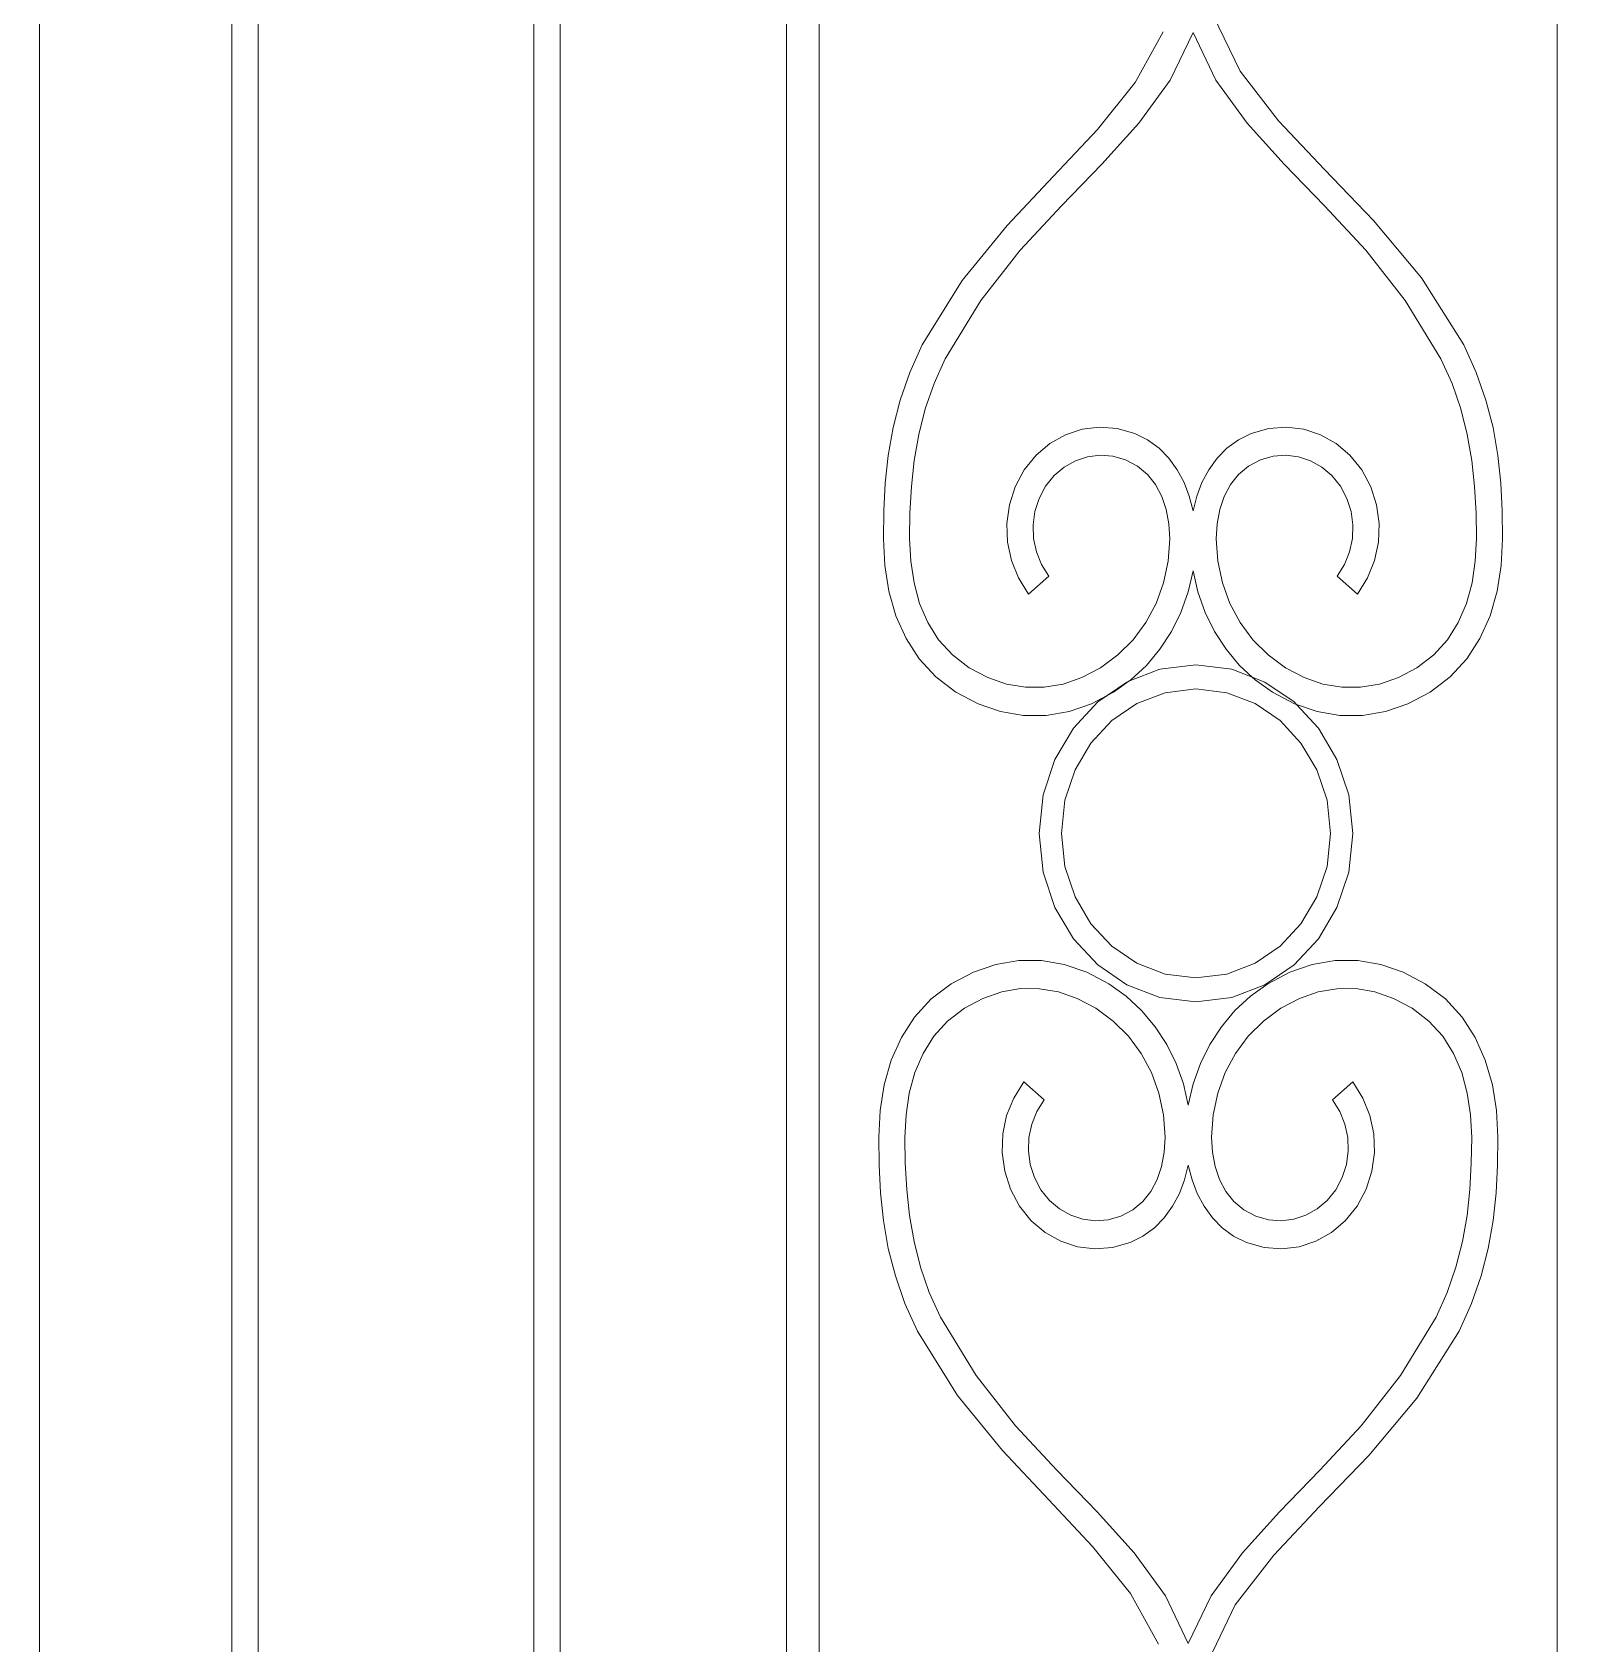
# Model space of a CAD drawing. Header units: millimetres. Extents: x 1832547 to 2001569, y -558009 to -417808.
# Drawn here: x 1917754.9 to 1918199, y -551646 to -551181.7 of the extents above; entities that cross this region are included whole.
import ezdxf

# ---------------------------------------------------------------- set-up
doc = ezdxf.new("R2010")
doc.units = ezdxf.units.MM
doc.header["$MEASUREMENT"] = 0
doc.layers.add('CA.manh 08', color=8, linetype='CONTINUOUS', lineweight=9)
doc.layers.add('CA_manh 08', color=8, linetype='CONTINUOUS', lineweight=9)
doc.layers.add('H', color=250, linetype='CONTINUOUS')

# ---------------------------------------------------------------- blocks, each defined once
blk = doc.blocks.new('EG535')
at = {"layer": 'CA_manh 08'}
for p, q in [((1947512.28, -527113.43), (1947512.28, -526601.15)), ((1947567.7, -526601.15), (1947567.7, -527113.43)), ((1947662.28, -527113.43), (1947662.28, -526601.15)), ((1947727.45, -526601.15), (1947727.45, -527113.43)), ((1947736.91, -527113.43), (1947736.91, -526601.15)), ((1947949.52, -526601.15), (1947949.52, -527113.43)), ((1947575.27, -527111.66), (1947575.27, -526601.77)), ((1947654.72, -526602.13), (1947654.72, -527118.32)), ((1947850.52, -526621.46), (1947858.11, -526637.25)), ((1947827.9, -526640.56), (1947835.96, -526625.94)), ((1947844.57, -526626.17), (1947837.95, -526639.88)), ((1947851.19, -526639.88), (1947844.57, -526626.17)), ((1947858.11, -526637.25), (1947869.16, -526651.6)), ((1947817.02, -526654.11), (1947827.9, -526640.56)), ((1947837.95, -526639.88), (1947828.96, -526652.28)), ((1947860.19, -526652.28), (1947851.19, -526639.88)), ((1947828.96, -526652.28), (1947818.3, -526664.09)), ((1947870.85, -526664.09), (1947860.19, -526652.28)), ((1947869.16, -526651.6), (1947882.41, -526665.58)), ((1947804.38, -526667.51), (1947817.02, -526654.11)), ((1947818.3, -526664.09), (1947806.68, -526676.04)), ((1947882.46, -526676.04), (1947870.85, -526664.09)), ((1947882.41, -526665.58), (1947896.57, -526680.28)), ((1947791.04, -526681.7), (1947804.38, -526667.51)), ((1947806.68, -526676.04), (1947794.82, -526688.88)), ((1947894.32, -526688.88), (1947882.46, -526676.04)), ((1947896.57, -526680.28), (1947910.38, -526696.78)), ((1947778.09, -526697.61), (1947791.04, -526681.7)), ((1947794.82, -526688.88), (1947783.42, -526703.33)), ((1947905.72, -526703.33), (1947894.32, -526688.88)), ((1947766.59, -526716.16), (1947778.09, -526697.61)), ((1947910.38, -526696.78), (1947922.56, -526716.16)), ((1947783.42, -526703.33), (1947773.2, -526720.12)), ((1947915.95, -526720.12), (1947905.72, -526703.33)), ((1947762.96, -526724.08), (1947766.59, -526716.16)), ((1947922.56, -526716.16), (1947926.18, -526724.08)), ((1947773.2, -526720.12), (1947769.96, -526727.24)), ((1947919.18, -526727.24), (1947915.95, -526720.12)), ((1947760.18, -526732.03), (1947762.96, -526724.08)), ((1947926.18, -526724.08), (1947928.96, -526732.03)), ((1947769.96, -526727.24), (1947767.46, -526734.53)), ((1947921.69, -526734.53), (1947919.18, -526727.24)), ((1947758.15, -526739.99), (1947760.18, -526732.03)), ((1947767.46, -526734.53), (1947765.59, -526741.95)), ((1947923.55, -526741.95), (1947921.69, -526734.53)), ((1947928.96, -526732.03), (1947931, -526739.99)), ((1947756.75, -526747.97), (1947758.15, -526739.99)), ((1947807.82, -526742.01), (1947812.63, -526740.42)), ((1947812.63, -526740.42), (1947817.64, -526739.8)), ((1947817.64, -526739.8), (1947822.74, -526740.19)), ((1947822.74, -526740.19), (1947827.78, -526741.64)), ((1947861.37, -526741.64), (1947866.41, -526740.19)), ((1947866.41, -526740.19), (1947871.5, -526739.8)), ((1947871.5, -526739.8), (1947876.51, -526740.42)), ((1947876.51, -526740.42), (1947881.32, -526742.01)), ((1947931, -526739.99), (1947932.39, -526747.97)), ((1947765.59, -526741.95), (1947764.29, -526749.45)), ((1947799.35, -526747.92), (1947803.35, -526744.52)), ((1947803.35, -526744.52), (1947807.82, -526742.01)), ((1947827.78, -526741.64), (1947831.5, -526743.51)), ((1947831.5, -526743.51), (1947834.79, -526745.92)), ((1947854.35, -526745.92), (1947857.64, -526743.51)), ((1947857.64, -526743.51), (1947861.37, -526741.64)), ((1947881.32, -526742.01), (1947885.79, -526744.52)), ((1947885.79, -526744.52), (1947889.79, -526747.92)), ((1947924.86, -526749.45), (1947923.55, -526741.95)), ((1947755.89, -526755.96), (1947756.75, -526747.97)), ((1947764.29, -526749.45), (1947763.46, -526756.98)), ((1947795.94, -526752.16), (1947799.35, -526747.92)), ((1947810.7, -526749.51), (1947807.47, -526751.33)), ((1947814.17, -526748.36), (1947810.7, -526749.51)), ((1947817.79, -526747.92), (1947814.17, -526748.36)), ((1947821.48, -526748.21), (1947817.79, -526747.92)), ((1947825.13, -526749.26), (1947821.48, -526748.21)), ((1947828.56, -526751.07), (1947825.13, -526749.26)), ((1947834.79, -526745.92), (1947837.63, -526748.82)), ((1947837.63, -526748.82), (1947840.04, -526752.13)), ((1947849.11, -526752.12), (1947851.51, -526748.82)), ((1947851.51, -526748.82), (1947854.35, -526745.92)), ((1947864.01, -526749.26), (1947860.58, -526751.07)), ((1947867.67, -526748.21), (1947864.01, -526749.26)), ((1947871.35, -526747.92), (1947867.67, -526748.21)), ((1947874.97, -526748.36), (1947871.35, -526747.92)), ((1947878.44, -526749.51), (1947874.97, -526748.36)), ((1947881.67, -526751.33), (1947878.44, -526749.51)), ((1947889.79, -526747.92), (1947893.2, -526752.16)), ((1947925.68, -526756.98), (1947924.86, -526749.45)), ((1947932.39, -526747.97), (1947933.25, -526755.96)), ((1947793.34, -526757.02), (1947795.94, -526752.16)), ((1947804.58, -526753.8), (1947802.11, -526756.87)), ((1947807.47, -526751.33), (1947804.58, -526753.8)), ((1947831.44, -526753.48), (1947828.56, -526751.07)), ((1947833.78, -526756.41), (1947831.44, -526753.48)), ((1947840.04, -526752.13), (1947841.99, -526755.79)), ((1947847.15, -526755.79), (1947849.11, -526752.12)), ((1947857.7, -526753.48), (1947855.37, -526756.41)), ((1947860.58, -526751.07), (1947857.7, -526753.48)), ((1947884.57, -526753.8), (1947881.67, -526751.33)), ((1947887.03, -526756.87), (1947884.57, -526753.8)), ((1947893.2, -526752.16), (1947895.8, -526757.02)), ((1947755.47, -526763.96), (1947755.89, -526755.96)), ((1947763.46, -526756.98), (1947763.04, -526764.49)), ((1947791.67, -526762.21), (1947793.34, -526757.02)), ((1947802.11, -526756.87), (1947800.22, -526760.39)), ((1947835.58, -526759.8), (1947833.78, -526756.41)), ((1947841.99, -526755.79), (1947843.5, -526759.76)), ((1947845.64, -526759.76), (1947847.15, -526755.79)), ((1947855.37, -526756.41), (1947853.56, -526759.8)), ((1947888.92, -526760.39), (1947887.03, -526756.87)), ((1947895.8, -526757.02), (1947897.47, -526762.21)), ((1947926.1, -526764.49), (1947925.68, -526756.98)), ((1947933.25, -526755.96), (1947933.67, -526763.96)), ((1947755.37, -526771.98), (1947755.47, -526763.96)), ((1947790.94, -526767.57), (1947791.67, -526762.21)), ((1947799.02, -526764.15), (1947798.5, -526768.03)), ((1947800.22, -526760.39), (1947799.02, -526764.15)), ((1947836.85, -526763.58), (1947835.58, -526759.8)), ((1947837.61, -526767.66), (1947836.85, -526763.58)), ((1947843.5, -526759.76), (1947844.57, -526763.96)), ((1947844.57, -526763.96), (1947845.64, -526759.76)), ((1947852.29, -526763.58), (1947851.53, -526767.66)), ((1947853.56, -526759.8), (1947852.29, -526763.58)), ((1947890.12, -526764.15), (1947888.92, -526760.39)), ((1947890.64, -526768.03), (1947890.12, -526764.15)), ((1947897.47, -526762.21), (1947898.2, -526767.57)), ((1947933.67, -526763.96), (1947933.77, -526771.98)), ((1947763.04, -526764.49), (1947762.94, -526771.92)), ((1947791.13, -526772.97), (1947790.94, -526767.57)), ((1947798.5, -526768.03), (1947798.64, -526771.94)), ((1947837.87, -526771.99), (1947837.61, -526767.66)), ((1947851.53, -526767.66), (1947851.27, -526771.99)), ((1947890.5, -526771.94), (1947890.64, -526768.03)), ((1947898.2, -526767.57), (1947898.01, -526772.97)), ((1947926.2, -526771.92), (1947926.1, -526764.49)), ((1947755.78, -526779.69), (1947755.37, -526771.98)), ((1947762.94, -526771.92), (1947763.26, -526778.43)), ((1947792.24, -526778.25), (1947791.13, -526772.97)), ((1947798.64, -526771.94), (1947799.46, -526775.77)), ((1947837.42, -526778.47), (1947837.87, -526771.99)), ((1947851.27, -526771.99), (1947851.72, -526778.47)), ((1947889.68, -526775.77), (1947890.5, -526771.94)), ((1947898.01, -526772.97), (1947896.9, -526778.25)), ((1947925.88, -526778.43), (1947926.2, -526771.92)), ((1947933.77, -526771.98), (1947933.36, -526779.69)), ((1947799.46, -526775.77), (1947800.93, -526779.41)), ((1947888.21, -526779.41), (1947889.68, -526775.77)), ((1947756.98, -526787.13), (1947755.78, -526779.69)), ((1947763.26, -526778.43), (1947764.2, -526784.69)), ((1947794.27, -526783.29), (1947792.24, -526778.25)), ((1947803.06, -526782.77), (1947797.21, -526787.92)), ((1947800.93, -526779.41), (1947803.06, -526782.77)), ((1947836.09, -526784.72), (1947837.42, -526778.47)), ((1947844.57, -526781.22), (1947843.16, -526787.34)), ((1947845.98, -526787.34), (1947844.57, -526781.22)), ((1947851.72, -526778.47), (1947853.06, -526784.72)), ((1947886.08, -526782.77), (1947888.21, -526779.41)), ((1947891.93, -526787.92), (1947886.08, -526782.77)), ((1947896.9, -526778.25), (1947894.87, -526783.29)), ((1947924.94, -526784.69), (1947925.88, -526778.43)), ((1947933.36, -526779.69), (1947932.16, -526787.13)), ((1947759.01, -526794.17), (1947756.98, -526787.13)), ((1947764.2, -526784.69), (1947765.82, -526790.62)), ((1947797.21, -526787.92), (1947794.27, -526783.29)), ((1947833.92, -526790.64), (1947836.09, -526784.72)), ((1947843.16, -526787.34), (1947841.08, -526793.2)), ((1947848.06, -526793.2), (1947845.98, -526787.34)), ((1947853.06, -526784.72), (1947855.22, -526790.64)), ((1947894.87, -526783.29), (1947891.93, -526787.92)), ((1947923.33, -526790.62), (1947924.94, -526784.69)), ((1947932.16, -526787.13), (1947930.13, -526794.17)), ((1947765.82, -526790.62), (1947768.16, -526796.13)), ((1947830.97, -526796.13), (1947833.92, -526790.64)), ((1947855.22, -526790.64), (1947858.17, -526796.13)), ((1947920.98, -526796.13), (1947923.33, -526790.62)), ((1947761.91, -526800.71), (1947759.01, -526794.17)), ((1947768.16, -526796.13), (1947771.28, -526801.11)), ((1947827.29, -526801.11), (1947830.97, -526796.13)), ((1947841.08, -526793.2), (1947838.36, -526798.72)), ((1947850.78, -526798.72), (1947848.06, -526793.2)), ((1947858.17, -526796.13), (1947861.85, -526801.11)), ((1947917.86, -526801.11), (1947920.98, -526796.13)), ((1947930.13, -526794.17), (1947927.23, -526800.71)), ((1947765.73, -526806.63), (1947761.91, -526800.71)), ((1947771.28, -526801.11), (1947775.24, -526805.49)), ((1947822.93, -526805.49), (1947827.29, -526801.11)), ((1947838.36, -526798.72), (1947835.03, -526803.84)), ((1947854.11, -526803.84), (1947850.78, -526798.72)), ((1947861.85, -526801.11), (1947866.22, -526805.49)), ((1947913.91, -526805.49), (1947917.86, -526801.11)), ((1947927.23, -526800.71), (1947923.41, -526806.63)), ((1947775.24, -526805.49), (1947780.08, -526809.16)), ((1947817.92, -526809.16), (1947822.93, -526805.49)), ((1947835.03, -526803.84), (1947831.13, -526808.51)), ((1947858.01, -526808.51), (1947854.11, -526803.84)), ((1947866.22, -526805.49), (1947871.22, -526809.16)), ((1947909.06, -526809.16), (1947913.91, -526805.49)), ((1947770.51, -526811.83), (1947765.73, -526806.63)), ((1947780.08, -526809.16), (1947785.42, -526811.98)), ((1947812.58, -526811.98), (1947817.92, -526809.16)), ((1947835.06, -526809.62), (1947826.08, -526813.07)), ((1947831.13, -526808.51), (1947826.68, -526812.65)), ((1947835.06, -526809.62), (1947845.42, -526808.34)), ((1947845.42, -526808.34), (1947855.78, -526809.62)), ((1947861.63, -526811.87), (1947855.78, -526809.62)), ((1947858.01, -526808.51), (1947861.63, -526811.87)), ((1947871.22, -526809.16), (1947876.56, -526811.98)), ((1947903.72, -526811.98), (1947909.06, -526809.16)), ((1947923.41, -526806.63), (1947918.63, -526811.83)), ((1947776.29, -526816.2), (1947770.51, -526811.83)), ((1947785.42, -526811.98), (1947790.83, -526813.86)), ((1947790.83, -526813.86), (1947796.28, -526814.8)), ((1947796.28, -526814.8), (1947801.74, -526814.8)), ((1947801.74, -526814.8), (1947807.18, -526813.86)), ((1947807.18, -526813.86), (1947812.58, -526811.98)), ((1947819.82, -526817.19), (1947825.55, -526813.28)), ((1947826.08, -526813.07), (1947821.71, -526816.2)), ((1947825.55, -526813.28), (1947826.08, -526813.07)), ((1947826.08, -526813.07), (1947826.68, -526812.65)), ((1947845.42, -526815.26), (1947836.54, -526816.36)), ((1947854.31, -526816.36), (1947845.42, -526815.26)), ((1947862.47, -526812.65), (1947861.63, -526811.87)), ((1947861.63, -526811.87), (1947865.3, -526813.28)), ((1947867.43, -526816.2), (1947862.47, -526812.65)), ((1947865.3, -526813.28), (1947873.69, -526819.01)), ((1947876.56, -526811.98), (1947881.96, -526813.86)), ((1947881.96, -526813.86), (1947887.41, -526814.8)), ((1947887.41, -526814.8), (1947892.86, -526814.8)), ((1947892.86, -526814.8), (1947898.31, -526813.86)), ((1947903.72, -526811.98), (1947898.31, -526813.86)), ((1947918.63, -526811.83), (1947912.85, -526816.2)), ((1947776.29, -526816.2), (1947782.66, -526819.55)), ((1947789.15, -526821.78), (1947782.66, -526819.55)), ((1947815.34, -526819.55), (1947808.85, -526821.78)), ((1947810.15, -526826.54), (1947817.15, -526819.01)), ((1947815.34, -526819.55), (1947819.82, -526817.19)), ((1947819.82, -526817.19), (1947817.15, -526819.01)), ((1947821.71, -526816.2), (1947819.82, -526817.19)), ((1947828.38, -526819.49), (1947821.18, -526824.41)), ((1947836.54, -526816.36), (1947828.38, -526819.49)), ((1947862.47, -526819.49), (1947854.31, -526816.36)), ((1947869.67, -526824.41), (1947862.47, -526819.49)), ((1947873.81, -526819.55), (1947867.43, -526816.2)), ((1947873.69, -526819.01), (1947874.37, -526819.74)), ((1947874.37, -526819.74), (1947873.81, -526819.55)), ((1947874.37, -526819.74), (1947880.29, -526821.78)), ((1947880.7, -526826.54), (1947874.37, -526819.74)), ((1947906.48, -526819.55), (1947899.99, -526821.78)), ((1947912.85, -526816.2), (1947906.48, -526819.55)), ((1947795.71, -526822.9), (1947789.15, -526821.78)), ((1947795.71, -526822.9), (1947802.29, -526822.9)), ((1947802.29, -526822.9), (1947808.85, -526821.78)), ((1947821.18, -526824.41), (1947815.17, -526830.86)), ((1947875.67, -526830.86), (1947869.67, -526824.41)), ((1947886.85, -526822.9), (1947880.29, -526821.78)), ((1947893.43, -526822.9), (1947886.85, -526822.9)), ((1947899.99, -526821.78), (1947893.43, -526822.9)), ((1947804.81, -526835.56), (1947810.15, -526826.54)), ((1947880.7, -526826.54), (1947886.04, -526835.56)), ((1947815.17, -526830.86), (1947810.59, -526838.6)), ((1947880.25, -526838.6), (1947875.67, -526830.86)), ((1947801.4, -526845.78), (1947804.81, -526835.56)), ((1947886.04, -526835.56), (1947889.44, -526845.78)), ((1947810.59, -526838.6), (1947807.68, -526847.36)), ((1947883.17, -526847.36), (1947880.25, -526838.6)), ((1947800.21, -526856.91), (1947801.4, -526845.78)), ((1947807.68, -526847.36), (1947806.65, -526856.91)), ((1947884.2, -526856.91), (1947883.17, -526847.36)), ((1947889.44, -526845.78), (1947890.64, -526856.91)), ((1947801.4, -526868.03), (1947800.21, -526856.91)), ((1947806.65, -526856.91), (1947807.68, -526866.45)), ((1947883.17, -526866.45), (1947884.2, -526856.91)), ((1947890.64, -526856.91), (1947889.44, -526868.03)), ((1947804.81, -526878.25), (1947801.4, -526868.03)), ((1947807.68, -526866.45), (1947810.59, -526875.21)), ((1947880.25, -526875.21), (1947883.17, -526866.45)), ((1947889.44, -526868.03), (1947886.04, -526878.25)), ((1947810.59, -526875.21), (1947815.17, -526882.95)), ((1947875.67, -526882.95), (1947880.25, -526875.21)), ((1947810.15, -526887.27), (1947804.81, -526878.25)), ((1947886.04, -526878.25), (1947880.7, -526887.27)), ((1947815.17, -526882.95), (1947821.18, -526889.4)), ((1947869.67, -526889.4), (1947875.67, -526882.95)), ((1947817.15, -526894.8), (1947810.15, -526887.27)), ((1947821.18, -526889.4), (1947828.38, -526894.32)), ((1947862.47, -526894.32), (1947869.67, -526889.4)), ((1947880.7, -526887.27), (1947873.69, -526894.8)), ((1947794.36, -526893.54), (1947787.8, -526894.65)), ((1947800.94, -526893.54), (1947794.36, -526893.54)), ((1947807.49, -526894.65), (1947800.94, -526893.54)), ((1947885.5, -526893.54), (1947878.94, -526894.65)), ((1947892.08, -526893.54), (1947885.5, -526893.54)), ((1947898.63, -526894.65), (1947892.08, -526893.54)), ((1947774.94, -526900.24), (1947781.31, -526896.89)), ((1947787.8, -526894.65), (1947781.31, -526896.89)), ((1947813.98, -526896.89), (1947807.49, -526894.65)), ((1947820.35, -526900.24), (1947813.98, -526896.89)), ((1947825.55, -526900.53), (1947817.15, -526894.8)), ((1947828.38, -526894.32), (1947836.54, -526897.45)), ((1947836.54, -526897.45), (1947845.42, -526898.55)), ((1947845.42, -526898.55), (1947854.31, -526897.45)), ((1947854.31, -526897.45), (1947862.47, -526894.32)), ((1947873.69, -526894.8), (1947865.3, -526900.53)), ((1947872.45, -526896.89), (1947866.08, -526900.24)), ((1947878.94, -526894.65), (1947872.45, -526896.89)), ((1947905.12, -526896.89), (1947898.63, -526894.65)), ((1947911.49, -526900.24), (1947905.12, -526896.89)), ((1947774.94, -526900.24), (1947769.16, -526904.6)), ((1947784.07, -526904.45), (1947789.48, -526902.57)), ((1947789.48, -526902.57), (1947794.92, -526901.63)), ((1947794.92, -526901.63), (1947800.38, -526901.64)), ((1947800.38, -526901.64), (1947805.82, -526902.58)), ((1947805.82, -526902.58), (1947811.23, -526904.46)), ((1947825.32, -526903.79), (1947820.35, -526900.24)), ((1947835.06, -526904.19), (1947825.55, -526900.53)), ((1947865.3, -526900.53), (1947855.78, -526904.19)), ((1947866.08, -526900.24), (1947861.11, -526903.79)), ((1947875.2, -526904.46), (1947880.61, -526902.58)), ((1947880.61, -526902.58), (1947886.05, -526901.64)), ((1947886.05, -526901.64), (1947891.51, -526901.63)), ((1947891.51, -526901.63), (1947896.96, -526902.57)), ((1947902.36, -526904.45), (1947896.96, -526902.57)), ((1947917.28, -526904.6), (1947911.49, -526900.24)), ((1947769.16, -526904.6), (1947764.38, -526909.8)), ((1947773.88, -526910.95), (1947778.72, -526907.28)), ((1947778.72, -526907.28), (1947784.07, -526904.45)), ((1947811.23, -526904.46), (1947816.57, -526907.28)), ((1947816.57, -526907.28), (1947821.57, -526910.95)), ((1947829.77, -526907.93), (1947825.32, -526903.79)), ((1947833.68, -526912.59), (1947829.77, -526907.93)), ((1947845.42, -526905.47), (1947835.06, -526904.19)), ((1947855.78, -526904.19), (1947845.42, -526905.47)), ((1947856.66, -526907.93), (1947852.75, -526912.59)), ((1947861.11, -526903.79), (1947856.66, -526907.93)), ((1947864.86, -526910.95), (1947869.86, -526907.28)), ((1947869.86, -526907.28), (1947875.2, -526904.46)), ((1947902.36, -526904.45), (1947907.71, -526907.28)), ((1947907.71, -526907.28), (1947912.55, -526910.95)), ((1947922.06, -526909.8), (1947917.28, -526904.6)), ((1947764.38, -526909.8), (1947760.56, -526915.73)), ((1947769.92, -526915.32), (1947773.88, -526910.95)), ((1947821.57, -526910.95), (1947825.94, -526915.32)), ((1947837.01, -526917.72), (1947833.68, -526912.59)), ((1947852.75, -526912.59), (1947849.43, -526917.72)), ((1947860.49, -526915.32), (1947864.86, -526910.95)), ((1947912.55, -526910.95), (1947916.51, -526915.32)), ((1947925.87, -526915.73), (1947922.06, -526909.8)), ((1947760.56, -526915.73), (1947757.66, -526922.27)), ((1947766.8, -526920.31), (1947769.92, -526915.32)), ((1947825.94, -526915.32), (1947829.62, -526920.3)), ((1947856.81, -526920.3), (1947860.49, -526915.32)), ((1947916.51, -526915.32), (1947919.63, -526920.31)), ((1947928.78, -526922.27), (1947925.87, -526915.73)), ((1947764.46, -526925.81), (1947766.8, -526920.31)), ((1947829.62, -526920.3), (1947832.57, -526925.8)), ((1947839.73, -526923.24), (1947837.01, -526917.72)), ((1947849.43, -526917.72), (1947846.71, -526923.24)), ((1947853.87, -526925.8), (1947856.81, -526920.3)), ((1947919.63, -526920.31), (1947921.97, -526925.81)), ((1947757.66, -526922.27), (1947755.63, -526929.31)), ((1947762.85, -526931.74), (1947764.46, -526925.81)), ((1947832.57, -526925.8), (1947834.73, -526931.72)), ((1947841.81, -526929.09), (1947839.73, -526923.24)), ((1947846.71, -526923.24), (1947844.63, -526929.09)), ((1947851.7, -526931.72), (1947853.87, -526925.8)), ((1947921.97, -526925.81), (1947923.59, -526931.74)), ((1947930.8, -526929.31), (1947928.78, -526922.27)), ((1947755.63, -526929.31), (1947754.43, -526936.74)), ((1947795.86, -526928.52), (1947792.92, -526933.15)), ((1947801.71, -526933.67), (1947795.86, -526928.52)), ((1947843.22, -526935.21), (1947841.81, -526929.09)), ((1947844.63, -526929.09), (1947843.22, -526935.21)), ((1947890.58, -526928.52), (1947884.72, -526933.67)), ((1947893.51, -526933.15), (1947890.58, -526928.52)), ((1947932, -526936.74), (1947930.8, -526929.31)), ((1947761.91, -526938.01), (1947762.85, -526931.74)), ((1947792.92, -526933.15), (1947790.89, -526938.18)), ((1947799.58, -526937.02), (1947801.71, -526933.67)), ((1947834.73, -526931.72), (1947836.06, -526937.96)), ((1947850.37, -526937.96), (1947851.7, -526931.72)), ((1947884.72, -526933.67), (1947886.85, -526937.02)), ((1947895.54, -526938.18), (1947893.51, -526933.15)), ((1947923.59, -526931.74), (1947924.53, -526938.01)), ((1947754.43, -526936.74), (1947754.02, -526944.46)), ((1947761.59, -526944.52), (1947761.91, -526938.01)), ((1947790.89, -526938.18), (1947789.78, -526943.47)), ((1947797.29, -526944.49), (1947798.1, -526940.67)), ((1947798.1, -526940.67), (1947799.58, -526937.02)), ((1947836.06, -526937.96), (1947836.51, -526944.45)), ((1947849.92, -526944.45), (1947850.37, -526937.96)), ((1947886.85, -526937.02), (1947888.33, -526940.67)), ((1947888.33, -526940.67), (1947889.14, -526944.49)), ((1947896.65, -526943.47), (1947895.54, -526938.18)), ((1947924.53, -526938.01), (1947924.85, -526944.52)), ((1947932.41, -526944.46), (1947932, -526936.74)), ((1947754.02, -526944.46), (1947754.12, -526952.47)), ((1947761.69, -526951.95), (1947761.59, -526944.52)), ((1947789.78, -526943.47), (1947789.59, -526948.87)), ((1947797.14, -526948.4), (1947797.29, -526944.49)), ((1947836.51, -526944.45), (1947836.26, -526948.77)), ((1947850.17, -526948.77), (1947849.92, -526944.45)), ((1947889.14, -526944.49), (1947889.29, -526948.4)), ((1947896.85, -526948.87), (1947896.65, -526943.47)), ((1947924.85, -526944.52), (1947924.74, -526951.95)), ((1947932.32, -526952.47), (1947932.41, -526944.46)), ((1947789.59, -526948.87), (1947790.32, -526954.23)), ((1947797.67, -526952.29), (1947797.14, -526948.4)), ((1947836.26, -526948.77), (1947835.5, -526952.86)), ((1947850.93, -526952.86), (1947850.17, -526948.77)), ((1947889.29, -526948.4), (1947888.76, -526952.29)), ((1947896.11, -526954.23), (1947896.85, -526948.87)), ((1947754.12, -526952.47), (1947754.54, -526960.48)), ((1947762.11, -526959.46), (1947761.69, -526951.95)), ((1947790.32, -526954.23), (1947791.98, -526959.41)), ((1947798.87, -526956.04), (1947797.67, -526952.29)), ((1947835.5, -526952.86), (1947834.22, -526956.63)), ((1947842.15, -526956.68), (1947843.22, -526952.48)), ((1947843.22, -526952.48), (1947844.28, -526956.68)), ((1947852.21, -526956.63), (1947850.93, -526952.86)), ((1947888.76, -526952.29), (1947887.56, -526956.04)), ((1947894.45, -526959.41), (1947896.11, -526954.23)), ((1947924.74, -526951.95), (1947924.32, -526959.46)), ((1947931.89, -526960.48), (1947932.32, -526952.47)), ((1947800.76, -526959.57), (1947798.87, -526956.04)), ((1947834.22, -526956.63), (1947832.42, -526960.03)), ((1947840.64, -526960.64), (1947842.15, -526956.68)), ((1947844.28, -526956.68), (1947845.79, -526960.64)), ((1947854.01, -526960.03), (1947852.21, -526956.63)), ((1947887.56, -526956.04), (1947885.68, -526959.57)), ((1947754.54, -526960.48), (1947755.4, -526968.47)), ((1947762.93, -526966.98), (1947762.11, -526959.46)), ((1947791.98, -526959.41), (1947794.58, -526964.27)), ((1947803.22, -526962.64), (1947800.76, -526959.57)), ((1947806.11, -526965.1), (1947803.22, -526962.64)), ((1947830.09, -526962.96), (1947827.21, -526965.37)), ((1947832.42, -526960.03), (1947830.09, -526962.96)), ((1947838.68, -526964.31), (1947840.64, -526960.64)), ((1947845.79, -526960.64), (1947847.75, -526964.31)), ((1947856.35, -526962.96), (1947854.01, -526960.03)), ((1947859.22, -526965.37), (1947856.35, -526962.96)), ((1947883.21, -526962.64), (1947880.32, -526965.1)), ((1947885.68, -526959.57), (1947883.21, -526962.64)), ((1947891.85, -526964.27), (1947894.45, -526959.41)), ((1947924.32, -526959.46), (1947923.5, -526966.98)), ((1947931.04, -526968.47), (1947931.89, -526960.48)), ((1947755.4, -526968.47), (1947756.79, -526976.45)), ((1947764.23, -526974.48), (1947762.93, -526966.98)), ((1947794.58, -526964.27), (1947797.99, -526968.51)), ((1947797.99, -526968.51), (1947802, -526971.91)), ((1947809.34, -526966.92), (1947806.11, -526965.1)), ((1947812.81, -526968.07), (1947809.34, -526966.92)), ((1947816.44, -526968.52), (1947812.81, -526968.07)), ((1947820.12, -526968.23), (1947816.44, -526968.52)), ((1947823.78, -526967.18), (1947820.12, -526968.23)), ((1947827.21, -526965.37), (1947823.78, -526967.18)), ((1947833.44, -526970.51), (1947836.28, -526967.62)), ((1947836.28, -526967.62), (1947838.68, -526964.31)), ((1947847.75, -526964.31), (1947850.15, -526967.62)), ((1947850.15, -526967.62), (1947853, -526970.51)), ((1947862.66, -526967.18), (1947859.22, -526965.37)), ((1947866.31, -526968.23), (1947862.66, -526967.18)), ((1947870, -526968.52), (1947866.31, -526968.23)), ((1947873.62, -526968.07), (1947870, -526968.52)), ((1947877.09, -526966.92), (1947873.62, -526968.07)), ((1947880.32, -526965.1), (1947877.09, -526966.92)), ((1947884.43, -526971.91), (1947888.44, -526968.51)), ((1947888.44, -526968.51), (1947891.85, -526964.27)), ((1947923.5, -526966.98), (1947922.2, -526974.48)), ((1947929.64, -526976.45), (1947931.04, -526968.47)), ((1947802, -526971.91), (1947806.47, -526974.43)), ((1947826.42, -526974.79), (1947830.15, -526972.92)), ((1947830.15, -526972.92), (1947833.44, -526970.51)), ((1947853, -526970.51), (1947856.28, -526972.92)), ((1947856.28, -526972.92), (1947860.01, -526974.79)), ((1947879.96, -526974.43), (1947884.43, -526971.91)), ((1947756.79, -526976.45), (1947758.83, -526984.41)), ((1947766.1, -526981.9), (1947764.23, -526974.48)), ((1947806.47, -526974.43), (1947811.28, -526976.02)), ((1947811.28, -526976.02), (1947816.29, -526976.64)), ((1947816.29, -526976.64), (1947821.38, -526976.24)), ((1947821.38, -526976.24), (1947826.42, -526974.79)), ((1947860.01, -526974.79), (1947865.05, -526976.24)), ((1947865.05, -526976.24), (1947870.14, -526976.64)), ((1947870.14, -526976.64), (1947875.16, -526976.02)), ((1947875.16, -526976.02), (1947879.96, -526974.43)), ((1947922.2, -526974.48), (1947920.33, -526981.9)), ((1947927.61, -526984.41), (1947929.64, -526976.45)), ((1947768.61, -526989.2), (1947766.1, -526981.9)), ((1947920.33, -526981.9), (1947917.82, -526989.2)), ((1947758.83, -526984.41), (1947761.6, -526992.35)), ((1947924.83, -526992.35), (1947927.61, -526984.41)), ((1947771.84, -526996.32), (1947768.61, -526989.2)), ((1947917.82, -526989.2), (1947914.59, -526996.32)), ((1947761.6, -526992.35), (1947765.23, -527000.28)), ((1947782.06, -527013.11), (1947771.84, -526996.32)), ((1947914.59, -526996.32), (1947904.37, -527013.11)), ((1947921.2, -527000.28), (1947924.83, -526992.35)), ((1947765.23, -527000.28), (1947776.73, -527018.83)), ((1947909.03, -527019.65), (1947921.2, -527000.28)), ((1947793.46, -527027.56), (1947782.06, -527013.11)), ((1947904.37, -527013.11), (1947892.97, -527027.56)), ((1947776.73, -527018.83), (1947789.69, -527034.73)), ((1947895.22, -527036.15), (1947909.03, -527019.65)), ((1947805.32, -527040.39), (1947793.46, -527027.56)), ((1947892.97, -527027.56), (1947881.11, -527040.39)), ((1947789.69, -527034.73), (1947803.02, -527048.92)), ((1947881.05, -527050.86), (1947895.22, -527036.15)), ((1947816.94, -527052.35), (1947805.32, -527040.39)), ((1947881.11, -527040.39), (1947869.49, -527052.35)), ((1947803.02, -527048.92), (1947815.66, -527062.33)), ((1947867.81, -527064.84), (1947881.05, -527050.86)), ((1947827.6, -527064.16), (1947816.94, -527052.35)), ((1947869.49, -527052.35), (1947858.83, -527064.16)), ((1947815.66, -527062.33), (1947826.55, -527075.88)), ((1947836.6, -527076.56), (1947827.6, -527064.16)), ((1947858.83, -527064.16), (1947849.84, -527076.56)), ((1947856.75, -527079.19), (1947867.81, -527064.84)), ((1947826.55, -527075.88), (1947834.6, -527090.5)), ((1947843.22, -527090.27), (1947836.6, -527076.56)), ((1947849.84, -527076.56), (1947843.22, -527090.27)), ((1947849.17, -527094.98), (1947856.75, -527079.19))]:
    blk.add_line(p, q, dxfattribs=at)

msp = doc.modelspace()

# ---------------------------------------------------------------- hatches: boundary and pattern name
at = {"layer": 'H'}
h = msp.add_hatch(dxfattribs=at)
h.set_pattern_fill('ANSI31', color=256, scale=250, style=0)
h.paths.add_polyline_path([(1928169.95, -551249.24), (1928389.95, -551249.24), (1928389.95, -551899.24), (1928169.95, -551899.24)])
h.paths.add_polyline_path([(1928549.95, -551169.24), (1928494.95, -551169.24), (1928494.95, -551249.24), (1928389.95, -551249.24), (1928389.95, -551309.24), (1928449.95, -551309.24), (1928499.95, -551309.24), (1928499.95, -551279.24), (1928505.93, -551275.51), (1928511.56, -551271.26), (1928516.79, -551266.52), (1928521.56, -551261.33), (1928525.85, -551255.73), (1928529.63, -551249.77), (1928532.85, -551243.5), (1928535.49, -551236.96), (1928537.54, -551230.21), (1928538.97, -551223.3), (1928539.77, -551216.29), (1928539.95, -551209.24), (1928549.95, -551209.24)])
h.paths.add_polyline_path([(1928429.95, -551119.24), (1928419.95, -551119.24), (1928419.95, -551099.24), (1928389.95, -551099.24), (1928389.95, -551169.24), (1928439.95, -551169.24), (1928439.95, -551149.24), (1928429.95, -551149.24)])
h.paths.add_polyline_path([(1928169.95, -547549.24), (1928389.95, -547549.24), (1928389.95, -548199.24), (1928169.95, -548199.24)])
h.paths.add_polyline_path([(1928429.95, -547419.24), (1928419.95, -547419.24), (1928419.95, -547399.24), (1928389.95, -547399.24), (1928389.95, -547469.24), (1928439.95, -547469.24), (1928439.95, -547449.24), (1928429.95, -547449.24)])
h.paths.add_polyline_path([(1928549.95, -547469.24), (1928494.95, -547469.24), (1928494.95, -547549.24), (1928389.95, -547549.24), (1928389.95, -547609.24), (1928449.95, -547609.24), (1928499.95, -547609.24), (1928499.95, -547579.24), (1928505.93, -547575.51), (1928511.56, -547571.26), (1928516.79, -547566.52), (1928521.56, -547561.33), (1928525.85, -547555.73), (1928529.63, -547549.77), (1928532.85, -547543.5), (1928535.49, -547536.96), (1928537.54, -547530.21), (1928538.97, -547523.3), (1928539.77, -547516.29), (1928539.95, -547509.24), (1928549.95, -547509.24)])
h.paths.add_polyline_path([(1928519.95, -548909.24), (1928389.95, -548909.24), (1928389.95, -548984.24), (1928454.95, -548984.24), (1928454.95, -549034.24), (1928389.95, -549034.24), (1928389.95, -549119.24), (1928419.95, -549119.24), (1928419.95, -549099.24), (1928429.95, -549099.24), (1928429.95, -549069.24), (1928439.95, -549069.24), (1928439.95, -549049.24), (1928459.95, -549049.24), (1928469.95, -549049.24), (1928469.95, -549019.24), (1928475.93, -549015.51), (1928481.56, -549011.26), (1928486.79, -549006.52), (1928491.56, -549001.33), (1928495.85, -548995.73), (1928499.63, -548989.77), (1928502.85, -548983.5), (1928505.49, -548976.96), (1928507.54, -548970.21), (1928508.97, -548963.3), (1928509.77, -548956.29), (1928509.95, -548949.24), (1928519.95, -548949.24)])
h.paths.add_polyline_path([(1928169.95, -548599.24), (1928389.95, -548599.24), (1928389.95, -548984.24), (1928169.95, -548984.24)])
h.paths.add_polyline_path([(1928519.95, -545209.24), (1928389.95, -545209.24), (1928389.95, -545284.24), (1928454.95, -545284.24), (1928454.95, -545334.24), (1928389.95, -545334.24), (1928389.95, -545419.24), (1928419.95, -545419.24), (1928419.95, -545399.24), (1928429.95, -545399.24), (1928429.95, -545369.24), (1928439.95, -545369.24), (1928439.95, -545349.24), (1928459.95, -545349.24), (1928469.95, -545349.24), (1928469.95, -545319.24), (1928475.93, -545315.51), (1928481.56, -545311.26), (1928486.79, -545306.52), (1928491.56, -545301.33), (1928495.85, -545295.73), (1928499.63, -545289.77), (1928502.85, -545283.5), (1928505.49, -545276.96), (1928507.54, -545270.21), (1928508.97, -545263.3), (1928509.77, -545256.29), (1928509.95, -545249.24), (1928519.95, -545249.24)])
h.paths.add_polyline_path([(1928169.95, -544976.05), (1928389.95, -544976.05), (1928389.95, -545284.24), (1928169.95, -545284.24)])
edge = h.paths.add_edge_path()
edge.add_line((1926914.96, -541609.26), (1927024.91, -541609.26))
edge.add_line((1927024.91, -541609.26), (1927134.86, -541609.26))
edge.add_line((1927134.86, -541609.26), (1927134.86, -541649.26))
edge.add_line((1927134.86, -541649.26), (1927099.82, -541649.26))
edge.add_line((1927099.82, -541649.26), (1927099.82, -541674.26))
edge.add_line((1927099.82, -541674.26), (1927084.83, -541674.26))
edge.add_line((1927084.83, -541674.26), (1927084.83, -541704.26))
edge.add_arc((1927469.4, -542085.72), 541.67, 135.233, 145.9663)
edge.add_arc((1927335.16, -541979.99), 371.46, 147.8935, 165.8597)
edge.add_line((1926974.96, -541889.24), (1926939.96, -541889.24))
edge.add_line((1926939.96, -541889.24), (1926939.96, -541924.24))
edge.add_line((1926939.96, -541924.24), (1926914.96, -541924.24))
edge.add_line((1926914.96, -541924.24), (1926914.96, -541609.26))
edge = h.paths.add_edge_path()
edge.add_line((1917974.83, -541609.25), (1917864.89, -541609.25))
edge.add_line((1917864.89, -541609.25), (1917754.94, -541609.25))
edge.add_line((1917754.94, -541609.25), (1917754.94, -541649.25))
edge.add_line((1917754.94, -541649.25), (1917789.97, -541649.25))
edge.add_line((1917789.97, -541649.25), (1917789.97, -541674.25))
edge.add_line((1917789.97, -541674.25), (1917804.97, -541674.25))
edge.add_line((1917804.97, -541674.25), (1917804.97, -541704.25))
edge.add_arc((1917420.39, -542085.71), 541.67, 34.0337, 44.767, ccw=False)
edge.add_arc((1917554.63, -541979.98), 371.46, 14.1403, 32.1065, ccw=False)
edge.add_line((1917914.83, -541889.23), (1917949.83, -541889.23))
edge.add_line((1917949.83, -541889.23), (1917949.83, -541924.23))
edge.add_line((1917949.83, -541924.23), (1917974.83, -541924.23))
edge.add_line((1917974.83, -541924.23), (1917974.83, -541609.25))
h.paths.add_polyline_path([(1918829.83, -544999.23), (1918609.83, -544999.23), (1918609.83, -545284.24), (1918829.83, -545284.24)])
h.paths.add_polyline_path([(1918479.83, -545209.24), (1918609.83, -545209.24), (1918609.83, -545284.24), (1918544.83, -545284.24), (1918544.83, -545334.24), (1918609.83, -545334.24), (1918609.83, -545419.24), (1918579.83, -545419.24), (1918579.83, -545399.24), (1918569.83, -545399.24), (1918569.83, -545369.24), (1918559.83, -545369.24), (1918559.83, -545349.24), (1918539.83, -545349.24), (1918529.83, -545349.24), (1918529.83, -545319.24), (1918523.85, -545315.51), (1918518.22, -545311.26), (1918512.99, -545306.52), (1918508.22, -545301.33), (1918503.93, -545295.73), (1918500.15, -545289.77), (1918496.93, -545283.5), (1918494.29, -545276.96), (1918492.24, -545270.21), (1918490.81, -545263.3), (1918490.01, -545256.29), (1918489.83, -545249.24), (1918479.83, -545249.24)])
h.paths.add_polyline_path([(1918609.83, -548984.24), (1918829.83, -548984.24), (1918829.83, -548599.24), (1918609.83, -548599.24)])
h.paths.add_polyline_path([(1918479.83, -548909.24), (1918609.83, -548909.24), (1918609.83, -548984.24), (1918544.83, -548984.24), (1918544.83, -549034.24), (1918609.83, -549034.24), (1918609.83, -549119.24), (1918579.83, -549119.24), (1918579.83, -549099.24), (1918569.83, -549099.24), (1918569.83, -549069.24), (1918559.83, -549069.24), (1918559.83, -549049.24), (1918539.83, -549049.24), (1918529.83, -549049.24), (1918529.83, -549019.24), (1918523.85, -549015.51), (1918518.22, -549011.26), (1918512.99, -549006.52), (1918508.22, -549001.33), (1918503.93, -548995.73), (1918500.15, -548989.77), (1918496.93, -548983.5), (1918494.29, -548976.96), (1918492.24, -548970.21), (1918490.81, -548963.3), (1918490.01, -548956.29), (1918489.83, -548949.24), (1918479.83, -548949.24)])
h.paths.add_polyline_path([(1929090.07, -544779.89), (1929089.95, -544780.02), (1929089.95, -544780.04)])

# ---------------------------------------------------------------- block references
at = {"layer": 'CA.manh 08'}
msp.add_blockref('EG535', (-29755.25, -24555.65), dxfattribs=at)

doc.saveas('drawing.dxf')
